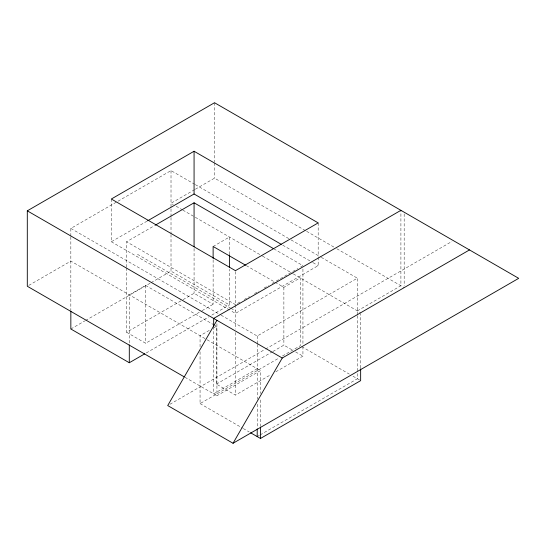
<?xml version="1.0" encoding="UTF-8"?>
<svg xmlns="http://www.w3.org/2000/svg" width="546" height="546" viewBox="0 0 546 546"><rect width="100%" height="100%" fill="white"/><g stroke="black" fill="none" stroke-linecap="round" stroke-linejoin="round"><path stroke-width="0.41" stroke-dasharray="2.73 2.05" d="M216.933 323.71L216.933 395.734L260.476 370.598L260.476 393.502M260.476 426.597L260.476 398.594M360.647 367.915L360.647 313.609M70.843 236.104L70.843 228.433L117.247 201.638M117.984 201.215L171.014 170.598L194.588 184.207M28.774 285.401L70.843 261.111L206.381 339.366M194.622 189.653L171.014 203.283L173.225 204.559M195.359 189.223L214.537 178.153L305.876 230.89M111.336 199.017L111.336 241.755L146.799 221.287M126.576 267.13L126.576 241.755L154.457 225.662M214.175 325.013L145.632 285.435L129.3 294.86L129.3 344.076M213.124 246.471L229.47 237.032L229.47 254.845M70.843 328.992L84.835 320.911M85.572 320.488L150.389 283.067M151.126 282.637L171.014 271.157L229.47 304.907L229.47 269.274M126.576 267.977L126.576 332.261L182.337 300.068M183.067 299.645L194.069 293.291L213.124 304.293L213.124 259.227M126.576 332.261L145.632 343.257L201.385 311.07M202.116 310.647L213.124 304.293M146.239 352.962L208.852 316.816M211.793 315.117L229.47 304.907M239.837 302.061L235.435 304.607L126.576 241.755M244.239 299.522L249.379 296.56M254.511 293.591L258.913 291.052M264.052 288.083L268.455 285.544M272.12 283.429L297.795 268.605M300.73 266.905L302.934 265.636L274.242 249.078M318.175 257.255L318.175 265.636L235.435 313.404L230.269 310.415M209.289 330.385L200.061 335.715L200.061 346.744M213.547 327.928L216.387 326.29L216.387 384.111L235.435 395.106L270.652 374.781M275.034 282.214L283.879 287.319L300.232 277.88L300.232 345.761L281.818 356.388M221.116 315.192L257.207 336.029L357.384 278.194L357.384 315.117M169.922 404.286L264.844 349.481M265.581 349.058L451.917 241.475M216.387 384.111L272.14 351.917M272.877 351.494L283.879 345.14L292.676 350.218M257.207 368.714L213.663 393.85L213.663 327.75M357.384 310.879L400.907 285.749L400.907 210.333M200.061 351.836L200.061 403.596L278.87 358.094M275.785 371.812L302.934 356.142L302.934 347.686M257.207 436.588L259.418 435.312M260.155 434.889L357.384 378.753L357.384 372.788M306.613 231.313L333.872 247.051M336.821 248.751L404.17 287.633M195.325 184.63L290.349 239.496M291.086 239.919L320.55 256.934M321.287 257.357L357.384 278.194M282.712 245.168L312.264 262.223M313.001 262.653L318.175 265.636M176.174 206.258L182.064 209.657M182.801 210.087L194.588 216.892M195.325 217.315L262.36 256.013M262.64 256.176L292.56 273.45M293.298 273.88L360.647 312.762M246.294 265.622L274.297 281.791M301.699 346.608L349.324 374.106M352.982 376.214L360.647 380.644M137.462 254.327L230.282 307.91M231.019 308.34L235.435 310.892M111.336 241.755L229.532 309.991M295.604 351.911L302.934 356.142M70.843 228.433L220.379 314.762M214.912 325.436L216.387 326.29M207.118 339.789L260.476 370.598M184.937 377.266L216.933 395.734M200.061 403.596L242.554 428.125M243.291 428.549L249.153 431.934M404.17 213.909L404.17 285.947M357.384 315.69L357.384 371.969M318.175 222.898L318.175 256.422M302.934 269.021L302.934 344.301M283.879 287.319L283.879 345.14M257.207 336.029L257.207 343.7M257.207 344.41L257.207 399.256M257.207 404.204L257.207 428.105M235.435 271.505L235.435 329.136M235.435 332.514L235.435 395.106M214.537 102.73L214.537 162.053M214.537 162.899L214.537 178.153M194.069 248.464L194.069 293.291M171.014 170.598L171.014 208.094M171.014 208.947L171.014 216.619M171.014 217.472L171.014 233.661M171.014 234.514L171.014 271.157M145.632 285.435L145.632 343.257M70.843 236.814L70.843 310.244"/><path stroke-width="0.82" d="M250.614 432.78L260.476 438.472L260.476 427.443M360.647 368.762L360.647 380.644L260.476 438.472M216.933 320.318L167.718 405.555L233.033 443.27L518.7 278.337L214.537 102.73L27.3 210.831L27.3 286.254L184.2 376.842M233.033 443.27L282.248 358.026L469.485 249.925M194.069 151.249L111.336 199.017L235.435 270.666L318.175 222.898L194.069 151.249L194.069 193.987L281.238 244.315M147.536 220.857L194.069 193.987M155.194 225.239L194.069 202.791L273.512 248.648M70.843 311.097L70.843 328.992L129.3 362.742L144.772 353.808M400.907 210.333L213.663 318.434L213.663 326.904M245.557 265.192L213.124 246.471L213.124 258.374M27.3 210.831L282.248 358.026M257.207 428.917L257.207 436.588M229.47 254.845L229.47 267.574M194.069 202.791L194.069 246.772M129.3 344.922L129.3 362.742"/></g></svg>
